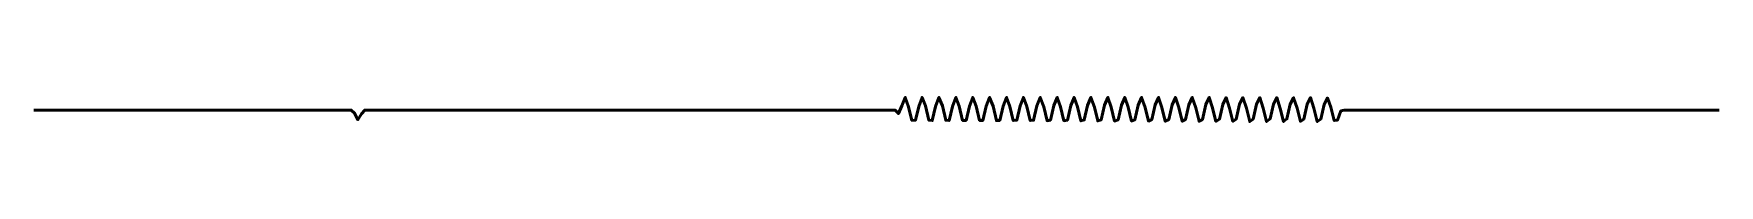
# Model space of a CAD drawing. Extents: x -47 to 452, y 172 to 669.
# Drawn here: x -47.1 to 451.9, y 412.6 to 419.8 of the extents above; entities that cross this region are included whole.
import ezdxf

# ---------------------------------------------------------------- set-up
doc = ezdxf.new("R2010")
doc.units = 0
doc.header["$MEASUREMENT"] = 0
doc.layers.add('Capa 1', color=7, linetype='Continuous', lineweight=0)

# ---------------------------------------------------------------- blocks, each defined once
blk = doc.blocks.new('Block_0')
at = {"layer": 'Capa 1', "color": 18, "lineweight": 50, "true_color": 0x000000}
blk.add_open_spline([(-47.14, 416.06), (-47.14, 416.06), (-46.14, 416.06), (-46.14, 416.06), (-46.14, 416.06), (-45.14, 416.06), (-45.14, 416.06), (-45.14, 416.06), (-44.14, 416.06), (-44.14, 416.06), (-44.14, 416.06), (-43.14, 416.06), (-43.14, 416.06), (-43.14, 416.06), (-42.14, 416.06), (-42.14, 416.06), (-42.14, 416.06), (-41.14, 416.06), (-41.14, 416.06), (-41.14, 416.06), (-40.14, 416.06), (-40.14, 416.06), (-40.14, 416.06), (-39.14, 416.06), (-39.14, 416.06), (-39.14, 416.06), (-38.14, 416.06), (-38.14, 416.06), (-38.14, 416.06), (-37.14, 416.06), (-37.14, 416.06), (-37.14, 416.06), (-36.14, 416.06), (-36.14, 416.06), (-36.14, 416.06), (-35.14, 416.06), (-35.14, 416.06), (-35.14, 416.06), (-34.14, 416.06), (-34.14, 416.06), (-34.14, 416.06), (-33.14, 416.06), (-33.14, 416.06), (-33.14, 416.06), (-32.14, 416.06), (-32.14, 416.06), (-32.14, 416.06), (-31.14, 416.06), (-31.14, 416.06), (-31.14, 416.06), (-30.14, 416.06), (-30.14, 416.06), (-30.14, 416.06), (-29.14, 416.06), (-29.14, 416.06), (-29.14, 416.06), (-28.14, 416.06), (-28.14, 416.06), (-28.14, 416.06), (-27.14, 416.06), (-27.14, 416.06), (-27.14, 416.06), (-26.14, 416.06), (-26.14, 416.06), (-26.14, 416.06), (-25.14, 416.06), (-25.14, 416.06), (-25.14, 416.06), (-24.14, 416.06), (-24.14, 416.06), (-24.14, 416.06), (-23.14, 416.06), (-23.14, 416.06), (-23.14, 416.06), (-22.14, 416.06), (-22.14, 416.06), (-22.14, 416.06), (-21.14, 416.06), (-21.14, 416.06), (-21.14, 416.06), (-20.14, 416.06), (-20.14, 416.06), (-20.14, 416.06), (-19.14, 416.06), (-19.14, 416.06), (-19.14, 416.06), (-18.14, 416.06), (-18.14, 416.06), (-18.14, 416.06), (-17.14, 416.06), (-17.14, 416.06), (-17.14, 416.06), (-16.14, 416.06), (-16.14, 416.06), (-16.14, 416.06), (-15.14, 416.06), (-15.14, 416.06), (-15.14, 416.06), (-14.14, 416.06), (-14.14, 416.06), (-14.14, 416.06), (-13.14, 416.06), (-13.14, 416.06), (-13.14, 416.06), (-12.14, 416.06), (-12.14, 416.06), (-12.14, 416.06), (-11.14, 416.06), (-11.14, 416.06), (-11.14, 416.06), (-10.14, 416.06), (-10.14, 416.06), (-10.14, 416.06), (-9.14, 416.06), (-9.14, 416.06), (-9.14, 416.06), (-8.14, 416.06), (-8.14, 416.06), (-8.14, 416.06), (-7.14, 416.06), (-7.14, 416.06), (-7.14, 416.06), (-6.14, 416.06), (-6.14, 416.06), (-6.14, 416.06), (-5.14, 416.06), (-5.14, 416.06), (-5.14, 416.06), (-4.14, 416.06), (-4.14, 416.06), (-4.14, 416.06), (-3.14, 416.06), (-3.14, 416.06), (-3.14, 416.06), (-2.14, 416.06), (-2.14, 416.06), (-2.14, 416.06), (-1.14, 416.06), (-1.14, 416.06), (-1.14, 416.06), (-0.14, 416.06), (-0.14, 416.06), (-0.14, 416.06), (0.86, 416.06), (0.86, 416.06), (0.86, 416.06), (1.86, 416.06), (1.86, 416.06), (1.86, 416.06), (2.86, 416.06), (2.86, 416.06), (2.86, 416.06), (3.86, 416.06), (3.86, 416.06), (3.86, 416.06), (4.86, 416.06), (4.86, 416.06), (4.86, 416.06), (5.86, 416.06), (5.86, 416.06), (5.86, 416.06), (6.86, 416.06), (6.86, 416.06), (6.86, 416.06), (7.86, 416.06), (7.86, 416.06), (7.86, 416.06), (8.86, 416.06), (8.86, 416.06), (8.86, 416.06), (9.86, 416.06), (9.86, 416.06), (9.86, 416.06), (10.86, 416.06), (10.86, 416.06), (10.86, 416.06), (11.86, 416.06), (11.86, 416.06), (11.86, 416.06), (12.86, 416.06), (12.86, 416.06), (12.86, 416.06), (13.86, 416.06), (13.86, 416.06), (13.86, 416.06), (14.86, 416.06), (14.86, 416.06), (14.86, 416.06), (15.86, 416.06), (15.86, 416.06), (15.86, 416.06), (16.86, 416.06), (16.86, 416.06), (16.86, 416.06), (17.86, 416.06), (17.86, 416.06), (17.86, 416.06), (18.86, 416.06), (18.86, 416.06), (18.86, 416.06), (19.86, 416.06), (19.86, 416.06), (19.86, 416.06), (20.86, 416.06), (20.86, 416.06), (20.86, 416.06), (21.86, 416.06), (21.86, 416.06), (21.86, 416.06), (22.86, 416.06), (22.86, 416.06), (22.86, 416.06), (23.86, 416.06), (23.86, 416.06), (23.86, 416.06), (24.86, 416.06), (24.86, 416.06), (24.86, 416.06), (25.86, 416.06), (25.86, 416.06), (25.86, 416.06), (26.86, 416.06), (26.86, 416.06), (26.86, 416.06), (27.86, 416.06), (27.86, 416.06), (27.86, 416.06), (28.86, 416.06), (28.86, 416.06), (28.86, 416.06), (29.86, 416.06), (29.86, 416.06), (29.86, 416.06), (30.86, 416.06), (30.86, 416.06), (30.86, 416.06), (31.86, 416.06), (31.86, 416.06), (31.86, 416.06), (32.86, 416.06), (32.86, 416.06), (32.86, 416.06), (33.86, 416.06), (33.86, 416.06), (33.86, 416.06), (34.86, 416.06), (34.86, 416.06), (34.86, 416.06), (35.86, 416.06), (35.86, 416.06), (35.86, 416.06), (36.86, 416.06), (36.86, 416.06), (36.86, 416.06), (37.86, 416.06), (37.86, 416.06), (37.86, 416.06), (38.86, 416.06), (38.86, 416.06), (38.86, 416.06), (39.86, 416.06), (39.86, 416.06), (39.86, 416.06), (40.86, 416.06), (40.86, 416.06), (40.86, 416.06), (41.86, 416.06), (41.86, 416.06), (41.86, 416.06), (42.86, 416.06), (42.86, 416.06), (42.86, 416.06), (43.86, 416.06), (43.86, 416.06), (43.86, 416.06), (44.86, 416.06), (44.86, 416.06), (44.86, 416.06), (45.86, 416.06), (45.86, 416.06), (45.86, 416.06), (46.86, 416.06), (46.86, 416.06), (46.86, 416.06), (47.86, 415.19), (47.86, 415.19), (47.86, 415.19), (48.86, 413.21), (48.86, 413.21), (48.86, 413.21), (49.86, 414.96), (49.86, 414.96), (49.86, 414.96), (50.86, 416.06), (50.86, 416.06), (50.86, 416.06), (51.86, 416.06), (51.86, 416.06), (51.86, 416.06), (52.86, 416.06), (52.86, 416.06), (52.86, 416.06), (53.86, 416.06), (53.86, 416.06), (53.86, 416.06), (54.86, 416.06), (54.86, 416.06), (54.86, 416.06), (55.86, 416.06), (55.86, 416.06), (55.86, 416.06), (56.86, 416.06), (56.86, 416.06), (56.86, 416.06), (57.86, 416.06), (57.86, 416.06), (57.86, 416.06), (58.86, 416.06), (58.86, 416.06), (58.86, 416.06), (59.86, 416.06), (59.86, 416.06), (59.86, 416.06), (60.86, 416.06), (60.86, 416.06), (60.86, 416.06), (61.86, 416.06), (61.86, 416.06), (61.86, 416.06), (62.86, 416.06), (62.86, 416.06), (62.86, 416.06), (63.86, 416.06), (63.86, 416.06), (63.86, 416.06), (64.86, 416.06), (64.86, 416.06), (64.86, 416.06), (65.86, 416.06), (65.86, 416.06), (65.86, 416.06), (66.86, 416.06), (66.86, 416.06), (66.86, 416.06), (67.86, 416.06), (67.86, 416.06), (67.86, 416.06), (68.86, 416.06), (68.86, 416.06), (68.86, 416.06), (69.86, 416.06), (69.86, 416.06), (69.86, 416.06), (70.86, 416.06), (70.86, 416.06), (70.86, 416.06), (71.86, 416.06), (71.86, 416.06), (71.86, 416.06), (72.86, 416.06), (72.86, 416.06), (72.86, 416.06), (73.86, 416.06), (73.86, 416.06), (73.86, 416.06), (74.86, 416.06), (74.86, 416.06), (74.86, 416.06), (75.86, 416.06), (75.86, 416.06), (75.86, 416.06), (76.86, 416.06), (76.86, 416.06), (76.86, 416.06), (77.86, 416.06), (77.86, 416.06), (77.86, 416.06), (78.86, 416.06), (78.86, 416.06), (78.86, 416.06), (79.86, 416.06), (79.86, 416.06), (79.86, 416.06), (80.86, 416.06), (80.86, 416.06), (80.86, 416.06), (81.86, 416.06), (81.86, 416.06), (81.86, 416.06), (82.86, 416.06), (82.86, 416.06), (82.86, 416.06), (83.86, 416.06), (83.86, 416.06), (83.86, 416.06), (84.86, 416.06), (84.86, 416.06), (84.86, 416.06), (85.86, 416.06), (85.86, 416.06), (85.86, 416.06), (86.86, 416.06), (86.86, 416.06), (86.86, 416.06), (87.86, 416.06), (87.86, 416.06), (87.86, 416.06), (88.86, 416.06), (88.86, 416.06), (88.86, 416.06), (89.86, 416.06), (89.86, 416.06), (89.86, 416.06), (90.86, 416.06), (90.86, 416.06), (90.86, 416.06), (91.86, 416.06), (91.86, 416.06), (91.86, 416.06), (92.86, 416.06), (92.86, 416.06), (92.86, 416.06), (93.86, 416.06), (93.86, 416.06), (93.86, 416.06), (94.86, 416.06), (94.86, 416.06), (94.86, 416.06), (95.86, 416.06), (95.86, 416.06), (95.86, 416.06), (96.86, 416.06), (96.86, 416.06), (96.86, 416.06), (97.86, 416.06), (97.86, 416.06), (97.86, 416.06), (98.86, 416.06), (98.86, 416.06), (98.86, 416.06), (99.86, 416.06), (99.86, 416.06), (99.86, 416.06), (100.86, 416.06), (100.86, 416.06), (100.86, 416.06), (101.86, 416.06), (101.86, 416.06), (101.86, 416.06), (102.86, 416.06), (102.86, 416.06), (102.86, 416.06), (103.86, 416.06), (103.86, 416.06), (103.86, 416.06), (104.86, 416.06), (104.86, 416.06), (104.86, 416.06), (105.86, 416.06), (105.86, 416.06), (105.86, 416.06), (106.86, 416.06), (106.86, 416.06), (106.86, 416.06), (107.86, 416.06), (107.86, 416.06), (107.86, 416.06), (108.86, 416.06), (108.86, 416.06), (108.86, 416.06), (109.86, 416.06), (109.86, 416.06), (109.86, 416.06), (110.86, 416.06), (110.86, 416.06), (110.86, 416.06), (111.86, 416.06), (111.86, 416.06), (111.86, 416.06), (112.86, 416.06), (112.86, 416.06), (112.86, 416.06), (113.86, 416.06), (113.86, 416.06), (113.86, 416.06), (114.86, 416.06), (114.86, 416.06), (114.86, 416.06), (115.86, 416.06), (115.86, 416.06), (115.86, 416.06), (116.86, 416.06), (116.86, 416.06), (116.86, 416.06), (117.86, 416.06), (117.86, 416.06), (117.86, 416.06), (118.86, 416.06), (118.86, 416.06), (118.86, 416.06), (119.86, 416.06), (119.86, 416.06), (119.86, 416.06), (120.86, 416.06), (120.86, 416.06), (120.86, 416.06), (121.86, 416.06), (121.86, 416.06), (121.86, 416.06), (122.86, 416.06), (122.86, 416.06), (122.86, 416.06), (123.86, 416.06), (123.86, 416.06), (123.86, 416.06), (124.86, 416.06), (124.86, 416.06), (124.86, 416.06), (125.86, 416.06), (125.86, 416.06), (125.86, 416.06), (126.86, 416.06), (126.86, 416.06), (126.86, 416.06), (127.86, 416.06), (127.86, 416.06), (127.86, 416.06), (128.86, 416.06), (128.86, 416.06), (128.86, 416.06), (129.86, 416.06), (129.86, 416.06), (129.86, 416.06), (130.86, 416.06), (130.86, 416.06), (130.86, 416.06), (131.86, 416.06), (131.86, 416.06), (131.86, 416.06), (132.86, 416.06), (132.86, 416.06), (132.86, 416.06), (133.86, 416.06), (133.86, 416.06), (133.86, 416.06), (134.86, 416.06), (134.86, 416.06), (134.86, 416.06), (135.86, 416.06), (135.86, 416.06), (135.86, 416.06), (136.86, 416.06), (136.86, 416.06), (136.86, 416.06), (137.86, 416.06), (137.86, 416.06), (137.86, 416.06), (138.86, 416.06), (138.86, 416.06), (138.86, 416.06), (139.86, 416.06), (139.86, 416.06), (139.86, 416.06), (140.86, 416.06), (140.86, 416.06), (140.86, 416.06), (141.86, 416.06), (141.86, 416.06), (141.86, 416.06), (142.86, 416.06), (142.86, 416.06), (142.86, 416.06), (143.86, 416.06), (143.86, 416.06), (143.86, 416.06), (144.86, 416.06), (144.86, 416.06), (144.86, 416.06), (145.86, 416.06), (145.86, 416.06), (145.86, 416.06), (146.86, 416.06), (146.86, 416.06), (146.86, 416.06), (147.86, 416.06), (147.86, 416.06), (147.86, 416.06), (148.86, 416.06), (148.86, 416.06), (148.86, 416.06), (149.86, 416.06), (149.86, 416.06), (149.86, 416.06), (150.86, 416.06), (150.86, 416.06), (150.86, 416.06), (151.86, 416.06), (151.86, 416.06), (151.86, 416.06), (152.86, 416.06), (152.86, 416.06), (152.86, 416.06), (153.86, 416.06), (153.86, 416.06), (153.86, 416.06), (154.86, 416.06), (154.86, 416.06), (154.86, 416.06), (155.86, 416.06), (155.86, 416.06), (155.86, 416.06), (156.86, 416.06), (156.86, 416.06), (156.86, 416.06), (157.86, 416.06), (157.86, 416.06), (157.86, 416.06), (158.86, 416.06), (158.86, 416.06), (158.86, 416.06), (159.86, 416.06), (159.86, 416.06), (159.86, 416.06), (160.86, 416.06), (160.86, 416.06), (160.86, 416.06), (161.86, 416.06), (161.86, 416.06), (161.86, 416.06), (162.86, 416.06), (162.86, 416.06), (162.86, 416.06), (163.86, 416.06), (163.86, 416.06), (163.86, 416.06), (164.86, 416.06), (164.86, 416.06), (164.86, 416.06), (165.86, 416.06), (165.86, 416.06), (165.86, 416.06), (166.86, 416.06), (166.86, 416.06), (166.86, 416.06), (167.86, 416.06), (167.86, 416.06), (167.86, 416.06), (168.86, 416.06), (168.86, 416.06), (168.86, 416.06), (169.86, 416.06), (169.86, 416.06), (169.86, 416.06), (170.86, 416.06), (170.86, 416.06), (170.86, 416.06), (171.86, 416.06), (171.86, 416.06), (171.86, 416.06), (172.86, 416.06), (172.86, 416.06), (172.86, 416.06), (173.86, 416.06), (173.86, 416.06), (173.86, 416.06), (174.86, 416.06), (174.86, 416.06), (174.86, 416.06), (175.86, 416.06), (175.86, 416.06), (175.86, 416.06), (176.86, 416.06), (176.86, 416.06), (176.86, 416.06), (177.86, 416.06), (177.86, 416.06), (177.86, 416.06), (178.86, 416.06), (178.86, 416.06), (178.86, 416.06), (179.86, 416.06), (179.86, 416.06), (179.86, 416.06), (180.86, 416.06), (180.86, 416.06), (180.86, 416.06), (181.86, 416.06), (181.86, 416.06), (181.86, 416.06), (182.86, 416.06), (182.86, 416.06), (182.86, 416.06), (183.86, 416.06), (183.86, 416.06), (183.86, 416.06), (184.86, 416.06), (184.86, 416.06), (184.86, 416.06), (185.86, 416.06), (185.86, 416.06), (185.86, 416.06), (186.86, 416.06), (186.86, 416.06), (186.86, 416.06), (187.86, 416.06), (187.86, 416.06), (187.86, 416.06), (188.86, 416.06), (188.86, 416.06), (188.86, 416.06), (189.86, 416.06), (189.86, 416.06), (189.86, 416.06), (190.86, 416.06), (190.86, 416.06), (190.86, 416.06), (191.86, 416.06), (191.86, 416.06), (191.86, 416.06), (192.86, 416.06), (192.86, 416.06), (192.86, 416.06), (193.86, 416.06), (193.86, 416.06), (193.86, 416.06), (194.86, 416.06), (194.86, 416.06), (194.86, 416.06), (195.86, 416.06), (195.86, 416.06), (195.86, 416.06), (196.86, 416.06), (196.86, 416.06), (196.86, 416.06), (197.86, 416.06), (197.86, 416.06), (197.86, 416.06), (198.86, 416.06), (198.86, 416.06), (198.86, 416.06), (199.86, 416.06), (199.86, 416.06), (199.86, 416.06), (200.86, 416.06), (200.86, 416.06), (200.86, 416.06), (201.86, 416.06), (201.86, 416.06), (201.86, 416.06), (202.86, 416.06), (202.86, 416.06), (202.86, 416.06), (203.86, 416.06), (203.86, 416.06), (203.86, 416.06), (204.86, 416.06), (204.86, 416.06), (204.86, 416.06), (205.86, 416.06), (205.86, 416.06), (205.86, 416.06), (206.86, 416.06), (206.86, 416.06), (206.86, 416.06), (207.86, 416.06), (207.86, 416.06), (207.86, 416.06), (208.86, 415.05), (208.86, 415.05), (208.86, 415.05), (209.86, 417.29), (209.86, 417.29), (209.86, 417.29), (210.86, 419.81), (210.86, 419.81), (210.86, 419.81), (211.86, 417.08), (211.86, 417.08), (211.86, 417.08), (212.86, 413.01), (212.86, 413.01), (212.86, 413.01), (213.86, 413.06), (213.86, 413.06), (213.86, 413.06), (214.86, 417.09), (214.86, 417.09), (214.86, 417.09), (215.86, 419.83), (215.86, 419.83), (215.86, 419.83), (216.86, 417.34), (216.86, 417.34), (216.86, 417.34), (217.86, 413.07), (217.86, 413.07), (217.86, 413.07), (218.86, 412.95), (218.86, 412.95), (218.86, 412.95), (219.86, 417.14), (219.86, 417.14), (219.86, 417.14), (220.86, 419.83), (220.86, 419.83), (220.86, 419.83), (221.86, 417.3), (221.86, 417.3), (221.86, 417.3), (222.86, 413.05), (222.86, 413.05), (222.86, 413.05), (223.86, 412.97), (223.86, 412.97), (223.86, 412.97), (224.86, 417.17), (224.86, 417.17), (224.86, 417.17), (225.86, 419.84), (225.86, 419.84), (225.86, 419.84), (226.86, 417.27), (226.86, 417.27), (226.86, 417.27), (227.86, 413.03), (227.86, 413.03), (227.86, 413.03), (228.86, 412.99), (228.86, 412.99), (228.86, 412.99), (229.86, 417.21), (229.86, 417.21), (229.86, 417.21), (230.86, 419.84), (230.86, 419.84), (230.86, 419.84), (231.86, 417.23), (231.86, 417.23), (231.86, 417.23), (232.86, 413), (232.86, 413), (232.86, 413), (233.86, 413.01), (233.86, 413.01), (233.86, 413.01), (234.86, 417.25), (234.86, 417.25), (234.86, 417.25), (235.86, 419.84), (235.86, 419.84), (235.86, 419.84), (236.86, 417.19), (236.86, 417.19), (236.86, 417.19), (237.86, 412.98), (237.86, 412.98), (237.86, 412.98), (238.86, 413.03), (238.86, 413.03), (238.86, 413.03), (239.86, 417.28), (239.86, 417.28), (239.86, 417.28), (240.86, 419.84), (240.86, 419.84), (240.86, 419.84), (241.86, 417.16), (241.86, 417.16), (241.86, 417.16), (242.86, 412.96), (242.86, 412.96), (242.86, 412.96), (243.86, 413.06), (243.86, 413.06), (243.86, 413.06), (244.86, 417.32), (244.86, 417.32), (244.86, 417.32), (245.86, 419.83), (245.86, 419.83), (245.86, 419.83), (246.86, 417.12), (246.86, 417.12), (246.86, 417.12), (247.86, 412.94), (247.86, 412.94), (247.86, 412.94), (248.86, 413.08), (248.86, 413.08), (248.86, 413.08), (249.86, 417.35), (249.86, 417.35), (249.86, 417.35), (250.86, 419.83), (250.86, 419.83), (250.86, 419.83), (251.86, 417.08), (251.86, 417.08), (251.86, 417.08), (252.86, 412.92), (252.86, 412.92), (252.86, 412.92), (253.86, 413.11), (253.86, 413.11), (253.86, 413.11), (254.86, 417.39), (254.86, 417.39), (254.86, 417.39), (255.86, 419.83), (255.86, 419.83), (255.86, 419.83), (256.86, 417.05), (256.86, 417.05), (256.86, 417.05), (257.86, 412.89), (257.86, 412.89), (257.86, 412.89), (258.86, 413.13), (258.86, 413.13), (258.86, 413.13), (259.86, 417.43), (259.86, 417.43), (259.86, 417.43), (260.86, 419.83), (260.86, 419.83), (260.86, 419.83), (261.86, 417.01), (261.86, 417.01), (261.86, 417.01), (262.86, 412.87), (262.86, 412.87), (262.86, 412.87), (263.86, 413.15), (263.86, 413.15), (263.86, 413.15), (264.86, 417.46), (264.86, 417.46), (264.86, 417.46), (265.86, 419.83), (265.86, 419.83), (265.86, 419.83), (266.86, 416.97), (266.86, 416.97), (266.86, 416.97), (267.86, 412.85), (267.86, 412.85), (267.86, 412.85), (268.86, 413.18), (268.86, 413.18), (268.86, 413.18), (269.86, 417.5), (269.86, 417.5), (269.86, 417.5), (270.86, 419.82), (270.86, 419.82), (270.86, 419.82), (271.86, 416.94), (271.86, 416.94), (271.86, 416.94), (272.86, 412.83), (272.86, 412.83), (272.86, 412.83), (273.86, 413.2), (273.86, 413.2), (273.86, 413.2), (274.86, 417.53), (274.86, 417.53), (274.86, 417.53), (275.86, 419.82), (275.86, 419.82), (275.86, 419.82), (276.86, 416.9), (276.86, 416.9), (276.86, 416.9), (277.86, 412.81), (277.86, 412.81), (277.86, 412.81), (278.86, 413.23), (278.86, 413.23), (278.86, 413.23), (279.86, 417.57), (279.86, 417.57), (279.86, 417.57), (280.86, 419.82), (280.86, 419.82), (280.86, 419.82), (281.86, 416.86), (281.86, 416.86), (281.86, 416.86), (282.86, 412.79), (282.86, 412.79), (282.86, 412.79), (283.86, 413.25), (283.86, 413.25), (283.86, 413.25), (284.86, 417.6), (284.86, 417.6), (284.86, 417.6), (285.86, 419.81), (285.86, 419.81), (285.86, 419.81), (286.86, 416.82), (286.86, 416.82), (286.86, 416.82), (287.86, 412.77), (287.86, 412.77), (287.86, 412.77), (288.86, 413.28), (288.86, 413.28), (288.86, 413.28), (289.86, 417.64), (289.86, 417.64), (289.86, 417.64), (290.86, 419.81), (290.86, 419.81), (290.86, 419.81), (291.86, 416.79), (291.86, 416.79), (291.86, 416.79), (292.86, 412.76), (292.86, 412.76), (292.86, 412.76), (293.86, 413.31), (293.86, 413.31), (293.86, 413.31), (294.86, 417.67), (294.86, 417.67), (294.86, 417.67), (295.86, 419.8), (295.86, 419.8), (295.86, 419.8), (296.86, 416.75), (296.86, 416.75), (296.86, 416.75), (297.86, 412.74), (297.86, 412.74), (297.86, 412.74), (298.86, 413.33), (298.86, 413.33), (298.86, 413.33), (299.86, 417.71), (299.86, 417.71), (299.86, 417.71), (300.86, 419.8), (300.86, 419.8), (300.86, 419.8), (301.86, 416.71), (301.86, 416.71), (301.86, 416.71), (302.86, 412.72), (302.86, 412.72), (302.86, 412.72), (303.86, 413.36), (303.86, 413.36), (303.86, 413.36), (304.86, 417.74), (304.86, 417.74), (304.86, 417.74), (305.86, 419.79), (305.86, 419.79), (305.86, 419.79), (306.86, 416.67), (306.86, 416.67), (306.86, 416.67), (307.86, 412.7), (307.86, 412.7), (307.86, 412.7), (308.86, 413.39), (308.86, 413.39), (308.86, 413.39), (309.86, 417.78), (309.86, 417.78), (309.86, 417.78), (310.86, 419.79), (310.86, 419.79), (310.86, 419.79), (311.86, 416.63), (311.86, 416.63), (311.86, 416.63), (312.86, 412.68), (312.86, 412.68), (312.86, 412.68), (313.86, 413.41), (313.86, 413.41), (313.86, 413.41), (314.86, 417.81), (314.86, 417.81), (314.86, 417.81), (315.86, 419.78), (315.86, 419.78), (315.86, 419.78), (316.86, 416.6), (316.86, 416.6), (316.86, 416.6), (317.86, 412.67), (317.86, 412.67), (317.86, 412.67), (318.86, 413.44), (318.86, 413.44), (318.86, 413.44), (319.86, 417.84), (319.86, 417.84), (319.86, 417.84), (320.86, 419.78), (320.86, 419.78), (320.86, 419.78), (321.86, 416.56), (321.86, 416.56), (321.86, 416.56), (322.86, 412.65), (322.86, 412.65), (322.86, 412.65), (323.86, 413.47), (323.86, 413.47), (323.86, 413.47), (324.86, 417.87), (324.86, 417.87), (324.86, 417.87), (325.86, 419.75), (325.86, 419.75), (325.86, 419.75), (326.86, 416.6), (326.86, 416.6), (326.86, 416.6), (327.86, 412.71), (327.86, 412.71), (327.86, 412.71), (328.86, 413.41), (328.86, 413.41), (328.86, 413.41), (329.86, 417.8), (329.86, 417.8), (329.86, 417.8), (330.86, 419.78), (330.86, 419.78), (330.86, 419.78), (331.86, 416.61), (331.86, 416.61), (331.86, 416.61), (332.86, 412.68), (332.86, 412.68), (332.86, 412.68), (333.86, 413.42), (333.86, 413.42), (333.86, 413.42), (334.86, 417.69), (334.86, 417.69), (334.86, 417.69), (335.86, 419.68), (335.86, 419.68), (335.86, 419.68), (336.86, 416.98), (336.86, 416.98), (336.86, 416.98), (337.86, 412.97), (337.86, 412.97), (337.86, 412.97), (338.86, 413.11), (338.86, 413.11), (338.86, 413.11), (339.86, 415.83), (339.86, 415.83), (339.86, 415.83), (340.86, 416.05), (340.86, 416.05), (340.86, 416.05), (341.86, 416.06), (341.86, 416.06), (341.86, 416.06), (342.86, 416.06), (342.86, 416.06), (342.86, 416.06), (343.86, 416.06), (343.86, 416.06), (343.86, 416.06), (344.86, 416.06), (344.86, 416.06), (344.86, 416.06), (345.86, 416.06), (345.86, 416.06), (345.86, 416.06), (346.86, 416.06), (346.86, 416.06), (346.86, 416.06), (347.86, 416.06), (347.86, 416.06), (347.86, 416.06), (348.86, 416.06), (348.86, 416.06), (348.86, 416.06), (349.86, 416.06), (349.86, 416.06), (349.86, 416.06), (350.86, 416.06), (350.86, 416.06), (350.86, 416.06), (351.86, 416.06), (351.86, 416.06), (351.86, 416.06), (352.86, 416.06), (352.86, 416.06), (352.86, 416.06), (353.86, 416.06), (353.86, 416.06), (353.86, 416.06), (354.86, 416.06), (354.86, 416.06), (354.86, 416.06), (355.86, 416.06), (355.86, 416.06), (355.86, 416.06), (356.86, 416.06), (356.86, 416.06), (356.86, 416.06), (357.86, 416.06), (357.86, 416.06), (357.86, 416.06), (358.86, 416.06), (358.86, 416.06), (358.86, 416.06), (359.86, 416.06), (359.86, 416.06), (359.86, 416.06), (360.86, 416.06), (360.86, 416.06), (360.86, 416.06), (361.86, 416.06), (361.86, 416.06), (361.86, 416.06), (362.86, 416.06), (362.86, 416.06), (362.86, 416.06), (363.86, 416.06), (363.86, 416.06), (363.86, 416.06), (364.86, 416.06), (364.86, 416.06), (364.86, 416.06), (365.86, 416.06), (365.86, 416.06), (365.86, 416.06), (366.86, 416.06), (366.86, 416.06), (366.86, 416.06), (367.86, 416.06), (367.86, 416.06), (367.86, 416.06), (368.86, 416.06), (368.86, 416.06), (368.86, 416.06), (369.86, 416.06), (369.86, 416.06), (369.86, 416.06), (370.86, 416.06), (370.86, 416.06), (370.86, 416.06), (371.86, 416.06), (371.86, 416.06), (371.86, 416.06), (372.86, 416.06), (372.86, 416.06), (372.86, 416.06), (373.86, 416.06), (373.86, 416.06), (373.86, 416.06), (374.86, 416.06), (374.86, 416.06), (374.86, 416.06), (375.86, 416.06), (375.86, 416.06), (375.86, 416.06), (376.86, 416.06), (376.86, 416.06), (376.86, 416.06), (377.86, 416.06), (377.86, 416.06), (377.86, 416.06), (378.86, 416.06), (378.86, 416.06), (378.86, 416.06), (379.86, 416.06), (379.86, 416.06), (379.86, 416.06), (380.86, 416.06), (380.86, 416.06), (380.86, 416.06), (381.86, 416.06), (381.86, 416.06), (381.86, 416.06), (382.86, 416.06), (382.86, 416.06), (382.86, 416.06), (383.86, 416.06), (383.86, 416.06), (383.86, 416.06), (384.86, 416.06), (384.86, 416.06), (384.86, 416.06), (385.86, 416.06), (385.86, 416.06), (385.86, 416.06), (386.86, 416.06), (386.86, 416.06), (386.86, 416.06), (387.86, 416.06), (387.86, 416.06), (387.86, 416.06), (388.86, 416.06), (388.86, 416.06), (388.86, 416.06), (389.86, 416.06), (389.86, 416.06), (389.86, 416.06), (390.86, 416.06), (390.86, 416.06), (390.86, 416.06), (391.86, 416.06), (391.86, 416.06), (391.86, 416.06), (392.86, 416.06), (392.86, 416.06), (392.86, 416.06), (393.86, 416.06), (393.86, 416.06), (393.86, 416.06), (394.86, 416.06), (394.86, 416.06), (394.86, 416.06), (395.86, 416.06), (395.86, 416.06), (395.86, 416.06), (396.86, 416.06), (396.86, 416.06), (396.86, 416.06), (397.86, 416.06), (397.86, 416.06), (397.86, 416.06), (398.86, 416.06), (398.86, 416.06), (398.86, 416.06), (399.86, 416.06), (399.86, 416.06), (399.86, 416.06), (400.86, 416.06), (400.86, 416.06), (400.86, 416.06), (401.86, 416.06), (401.86, 416.06), (401.86, 416.06), (402.86, 416.06), (402.86, 416.06), (402.86, 416.06), (403.86, 416.06), (403.86, 416.06), (403.86, 416.06), (404.86, 416.06), (404.86, 416.06), (404.86, 416.06), (405.86, 416.06), (405.86, 416.06), (405.86, 416.06), (406.86, 416.06), (406.86, 416.06), (406.86, 416.06), (407.86, 416.06), (407.86, 416.06), (407.86, 416.06), (408.86, 416.06), (408.86, 416.06), (408.86, 416.06), (409.86, 416.06), (409.86, 416.06), (409.86, 416.06), (410.86, 416.06), (410.86, 416.06), (410.86, 416.06), (411.86, 416.06), (411.86, 416.06), (411.86, 416.06), (412.86, 416.06), (412.86, 416.06), (412.86, 416.06), (413.86, 416.06), (413.86, 416.06), (413.86, 416.06), (414.86, 416.06), (414.86, 416.06), (414.86, 416.06), (415.86, 416.06), (415.86, 416.06), (415.86, 416.06), (416.86, 416.06), (416.86, 416.06), (416.86, 416.06), (417.86, 416.06), (417.86, 416.06), (417.86, 416.06), (418.86, 416.06), (418.86, 416.06), (418.86, 416.06), (419.86, 416.06), (419.86, 416.06), (419.86, 416.06), (420.86, 416.06), (420.86, 416.06), (420.86, 416.06), (421.86, 416.06), (421.86, 416.06), (421.86, 416.06), (422.86, 416.06), (422.86, 416.06), (422.86, 416.06), (423.86, 416.06), (423.86, 416.06), (423.86, 416.06), (424.86, 416.06), (424.86, 416.06), (424.86, 416.06), (425.86, 416.06), (425.86, 416.06), (425.86, 416.06), (426.86, 416.06), (426.86, 416.06), (426.86, 416.06), (427.86, 416.06), (427.86, 416.06), (427.86, 416.06), (428.86, 416.06), (428.86, 416.06), (428.86, 416.06), (429.86, 416.06), (429.86, 416.06), (429.86, 416.06), (430.86, 416.06), (430.86, 416.06), (430.86, 416.06), (431.86, 416.06), (431.86, 416.06), (431.86, 416.06), (432.86, 416.06), (432.86, 416.06), (432.86, 416.06), (433.86, 416.06), (433.86, 416.06), (433.86, 416.06), (434.86, 416.06), (434.86, 416.06), (434.86, 416.06), (435.86, 416.06), (435.86, 416.06), (435.86, 416.06), (436.86, 416.06), (436.86, 416.06), (436.86, 416.06), (437.86, 416.06), (437.86, 416.06), (437.86, 416.06), (438.86, 416.06), (438.86, 416.06), (438.86, 416.06), (439.86, 416.06), (439.86, 416.06), (439.86, 416.06), (440.86, 416.06), (440.86, 416.06), (440.86, 416.06), (441.86, 416.06), (441.86, 416.06), (441.86, 416.06), (442.86, 416.06), (442.86, 416.06), (442.86, 416.06), (443.86, 416.06), (443.86, 416.06), (443.86, 416.06), (444.86, 416.06), (444.86, 416.06), (444.86, 416.06), (445.86, 416.06), (445.86, 416.06), (445.86, 416.06), (446.86, 416.06), (446.86, 416.06), (446.86, 416.06), (447.86, 416.06), (447.86, 416.06), (447.86, 416.06), (448.86, 416.06), (448.86, 416.06), (448.86, 416.06), (449.86, 416.06), (449.86, 416.06), (449.86, 416.06), (450.86, 416.06), (450.86, 416.06), (450.86, 416.06), (451.86, 416.06), (451.86, 416.06)], degree=3, knots=[0, 0, 0, 0, 1, 1, 1, 2, 2, 2, 3, 3, 3, 4, 4, 4, 5, 5, 5, 6, 6, 6, 7, 7, 7, 8, 8, 8, 9, 9, 9, 10, 10, 10, 11, 11, 11, 12, 12, 12, 13, 13, 13, 14, 14, 14, 15, 15, 15, 16, 16, 16, 17, 17, 17, 18, 18, 18, 19, 19, 19, 20, 20, 20, 21, 21, 21, 22, 22, 22, 23, 23, 23, 24, 24, 24, 25, 25, 25, 26, 26, 26, 27, 27, 27, 28, 28, 28, 29, 29, 29, 30, 30, 30, 31, 31, 31, 32, 32, 32, 33, 33, 33, 34, 34, 34, 35, 35, 35, 36, 36, 36, 37, 37, 37, 38, 38, 38, 39, 39, 39, 40, 40, 40, 41, 41, 41, 42, 42, 42, 43, 43, 43, 44, 44, 44, 45, 45, 45, 46, 46, 46, 47, 47, 47, 48, 48, 48, 49, 49, 49, 50, 50, 50, 51, 51, 51, 52, 52, 52, 53, 53, 53, 54, 54, 54, 55, 55, 55, 56, 56, 56, 57, 57, 57, 58, 58, 58, 59, 59, 59, 60, 60, 60, 61, 61, 61, 62, 62, 62, 63, 63, 63, 64, 64, 64, 65, 65, 65, 66, 66, 66, 67, 67, 67, 68, 68, 68, 69, 69, 69, 70, 70, 70, 71, 71, 71, 72, 72, 72, 73, 73, 73, 74, 74, 74, 75, 75, 75, 76, 76, 76, 77, 77, 77, 78, 78, 78, 79, 79, 79, 80, 80, 80, 81, 81, 81, 82, 82, 82, 83, 83, 83, 84, 84, 84, 85, 85, 85, 86, 86, 86, 87, 87, 87, 88, 88, 88, 89, 89, 89, 90, 90, 90, 91, 91, 91, 92, 92, 92, 93, 93, 93, 94, 94, 94, 95, 95, 95, 96, 96, 96, 97, 97, 97, 98, 98, 98, 99, 99, 99, 100, 100, 100, 101, 101, 101, 102, 102, 102, 103, 103, 103, 104, 104, 104, 105, 105, 105, 106, 106, 106, 107, 107, 107, 108, 108, 108, 109, 109, 109, 110, 110, 110, 111, 111, 111, 112, 112, 112, 113, 113, 113, 114, 114, 114, 115, 115, 115, 116, 116, 116, 117, 117, 117, 118, 118, 118, 119, 119, 119, 120, 120, 120, 121, 121, 121, 122, 122, 122, 123, 123, 123, 124, 124, 124, 125, 125, 125, 126, 126, 126, 127, 127, 127, 128, 128, 128, 129, 129, 129, 130, 130, 130, 131, 131, 131, 132, 132, 132, 133, 133, 133, 134, 134, 134, 135, 135, 135, 136, 136, 136, 137, 137, 137, 138, 138, 138, 139, 139, 139, 140, 140, 140, 141, 141, 141, 142, 142, 142, 143, 143, 143, 144, 144, 144, 145, 145, 145, 146, 146, 146, 147, 147, 147, 148, 148, 148, 149, 149, 149, 150, 150, 150, 151, 151, 151, 152, 152, 152, 153, 153, 153, 154, 154, 154, 155, 155, 155, 156, 156, 156, 157, 157, 157, 158, 158, 158, 159, 159, 159, 160, 160, 160, 161, 161, 161, 162, 162, 162, 163, 163, 163, 164, 164, 164, 165, 165, 165, 166, 166, 166, 167, 167, 167, 168, 168, 168, 169, 169, 169, 170, 170, 170, 171, 171, 171, 172, 172, 172, 173, 173, 173, 174, 174, 174, 175, 175, 175, 176, 176, 176, 177, 177, 177, 178, 178, 178, 179, 179, 179, 180, 180, 180, 181, 181, 181, 182, 182, 182, 183, 183, 183, 184, 184, 184, 185, 185, 185, 186, 186, 186, 187, 187, 187, 188, 188, 188, 189, 189, 189, 190, 190, 190, 191, 191, 191, 192, 192, 192, 193, 193, 193, 194, 194, 194, 195, 195, 195, 196, 196, 196, 197, 197, 197, 198, 198, 198, 199, 199, 199, 200, 200, 200, 201, 201, 201, 202, 202, 202, 203, 203, 203, 204, 204, 204, 205, 205, 205, 206, 206, 206, 207, 207, 207, 208, 208, 208, 209, 209, 209, 210, 210, 210, 211, 211, 211, 212, 212, 212, 213, 213, 213, 214, 214, 214, 215, 215, 215, 216, 216, 216, 217, 217, 217, 218, 218, 218, 219, 219, 219, 220, 220, 220, 221, 221, 221, 222, 222, 222, 223, 223, 223, 224, 224, 224, 225, 225, 225, 226, 226, 226, 227, 227, 227, 228, 228, 228, 229, 229, 229, 230, 230, 230, 231, 231, 231, 232, 232, 232, 233, 233, 233, 234, 234, 234, 235, 235, 235, 236, 236, 236, 237, 237, 237, 238, 238, 238, 239, 239, 239, 240, 240, 240, 241, 241, 241, 242, 242, 242, 243, 243, 243, 244, 244, 244, 245, 245, 245, 246, 246, 246, 247, 247, 247, 248, 248, 248, 249, 249, 249, 250, 250, 250, 251, 251, 251, 252, 252, 252, 253, 253, 253, 254, 254, 254, 255, 255, 255, 256, 256, 256, 257, 257, 257, 258, 258, 258, 259, 259, 259, 260, 260, 260, 261, 261, 261, 262, 262, 262, 263, 263, 263, 264, 264, 264, 265, 265, 265, 266, 266, 266, 267, 267, 267, 268, 268, 268, 269, 269, 269, 270, 270, 270, 271, 271, 271, 272, 272, 272, 273, 273, 273, 274, 274, 274, 275, 275, 275, 276, 276, 276, 277, 277, 277, 278, 278, 278, 279, 279, 279, 280, 280, 280, 281, 281, 281, 282, 282, 282, 283, 283, 283, 284, 284, 284, 285, 285, 285, 286, 286, 286, 287, 287, 287, 288, 288, 288, 289, 289, 289, 290, 290, 290, 291, 291, 291, 292, 292, 292, 293, 293, 293, 294, 294, 294, 295, 295, 295, 296, 296, 296, 297, 297, 297, 298, 298, 298, 299, 299, 299, 300, 300, 300, 301, 301, 301, 302, 302, 302, 303, 303, 303, 304, 304, 304, 305, 305, 305, 306, 306, 306, 307, 307, 307, 308, 308, 308, 309, 309, 309, 310, 310, 310, 311, 311, 311, 312, 312, 312, 313, 313, 313, 314, 314, 314, 315, 315, 315, 316, 316, 316, 317, 317, 317, 318, 318, 318, 319, 319, 319, 320, 320, 320, 321, 321, 321, 322, 322, 322, 323, 323, 323, 324, 324, 324, 325, 325, 325, 326, 326, 326, 327, 327, 327, 328, 328, 328, 329, 329, 329, 330, 330, 330, 331, 331, 331, 332, 332, 332, 333, 333, 333, 334, 334, 334, 335, 335, 335, 336, 336, 336, 337, 337, 337, 338, 338, 338, 339, 339, 339, 340, 340, 340, 341, 341, 341, 342, 342, 342, 343, 343, 343, 344, 344, 344, 345, 345, 345, 346, 346, 346, 347, 347, 347, 348, 348, 348, 349, 349, 349, 350, 350, 350, 351, 351, 351, 352, 352, 352, 353, 353, 353, 354, 354, 354, 355, 355, 355, 356, 356, 356, 357, 357, 357, 358, 358, 358, 359, 359, 359, 360, 360, 360, 361, 361, 361, 362, 362, 362, 363, 363, 363, 364, 364, 364, 365, 365, 365, 366, 366, 366, 367, 367, 367, 368, 368, 368, 369, 369, 369, 370, 370, 370, 371, 371, 371, 372, 372, 372, 373, 373, 373, 374, 374, 374, 375, 375, 375, 376, 376, 376, 377, 377, 377, 378, 378, 378, 379, 379, 379, 380, 380, 380, 381, 381, 381, 382, 382, 382, 383, 383, 383, 384, 384, 384, 385, 385, 385, 386, 386, 386, 387, 387, 387, 388, 388, 388, 389, 389, 389, 390, 390, 390, 391, 391, 391, 392, 392, 392, 393, 393, 393, 394, 394, 394, 395, 395, 395, 396, 396, 396, 397, 397, 397, 398, 398, 398, 399, 399, 399, 400, 400, 400, 401, 401, 401, 402, 402, 402, 403, 403, 403, 404, 404, 404, 405, 405, 405, 406, 406, 406, 407, 407, 407, 408, 408, 408, 409, 409, 409, 410, 410, 410, 411, 411, 411, 412, 412, 412, 413, 413, 413, 414, 414, 414, 415, 415, 415, 416, 416, 416, 417, 417, 417, 418, 418, 418, 419, 419, 419, 420, 420, 420, 421, 421, 421, 422, 422, 422, 423, 423, 423, 424, 424, 424, 425, 425, 425, 426, 426, 426, 427, 427, 427, 428, 428, 428, 429, 429, 429, 430, 430, 430, 431, 431, 431, 432, 432, 432, 433, 433, 433, 434, 434, 434, 435, 435, 435, 436, 436, 436, 437, 437, 437, 438, 438, 438, 439, 439, 439, 440, 440, 440, 441, 441, 441, 442, 442, 442, 443, 443, 443, 444, 444, 444, 445, 445, 445, 446, 446, 446, 447, 447, 447, 448, 448, 448, 449, 449, 449, 450, 450, 450, 451, 451, 451, 452, 452, 452, 453, 453, 453, 454, 454, 454, 455, 455, 455, 456, 456, 456, 457, 457, 457, 458, 458, 458, 459, 459, 459, 460, 460, 460, 461, 461, 461, 462, 462, 462, 463, 463, 463, 464, 464, 464, 465, 465, 465, 466, 466, 466, 467, 467, 467, 468, 468, 468, 469, 469, 469, 470, 470, 470, 471, 471, 471, 472, 472, 472, 473, 473, 473, 474, 474, 474, 475, 475, 475, 476, 476, 476, 477, 477, 477, 478, 478, 478, 479, 479, 479, 480, 480, 480, 481, 481, 481, 482, 482, 482, 483, 483, 483, 484, 484, 484, 485, 485, 485, 486, 486, 486, 487, 487, 487, 488, 488, 488, 489, 489, 489, 490, 490, 490, 491, 491, 491, 492, 492, 492, 493, 493, 493, 494, 494, 494, 495, 495, 495, 496, 496, 496, 497, 497, 497, 498, 498, 498, 499, 499, 499, 499], dxfattribs=at)

msp = doc.modelspace()

# ---------------------------------------------------------------- block references
at = {"layer": 'Capa 1'}
msp.add_blockref('Block_0', (0, 0), dxfattribs=at)

doc.saveas('drawing.dxf')
